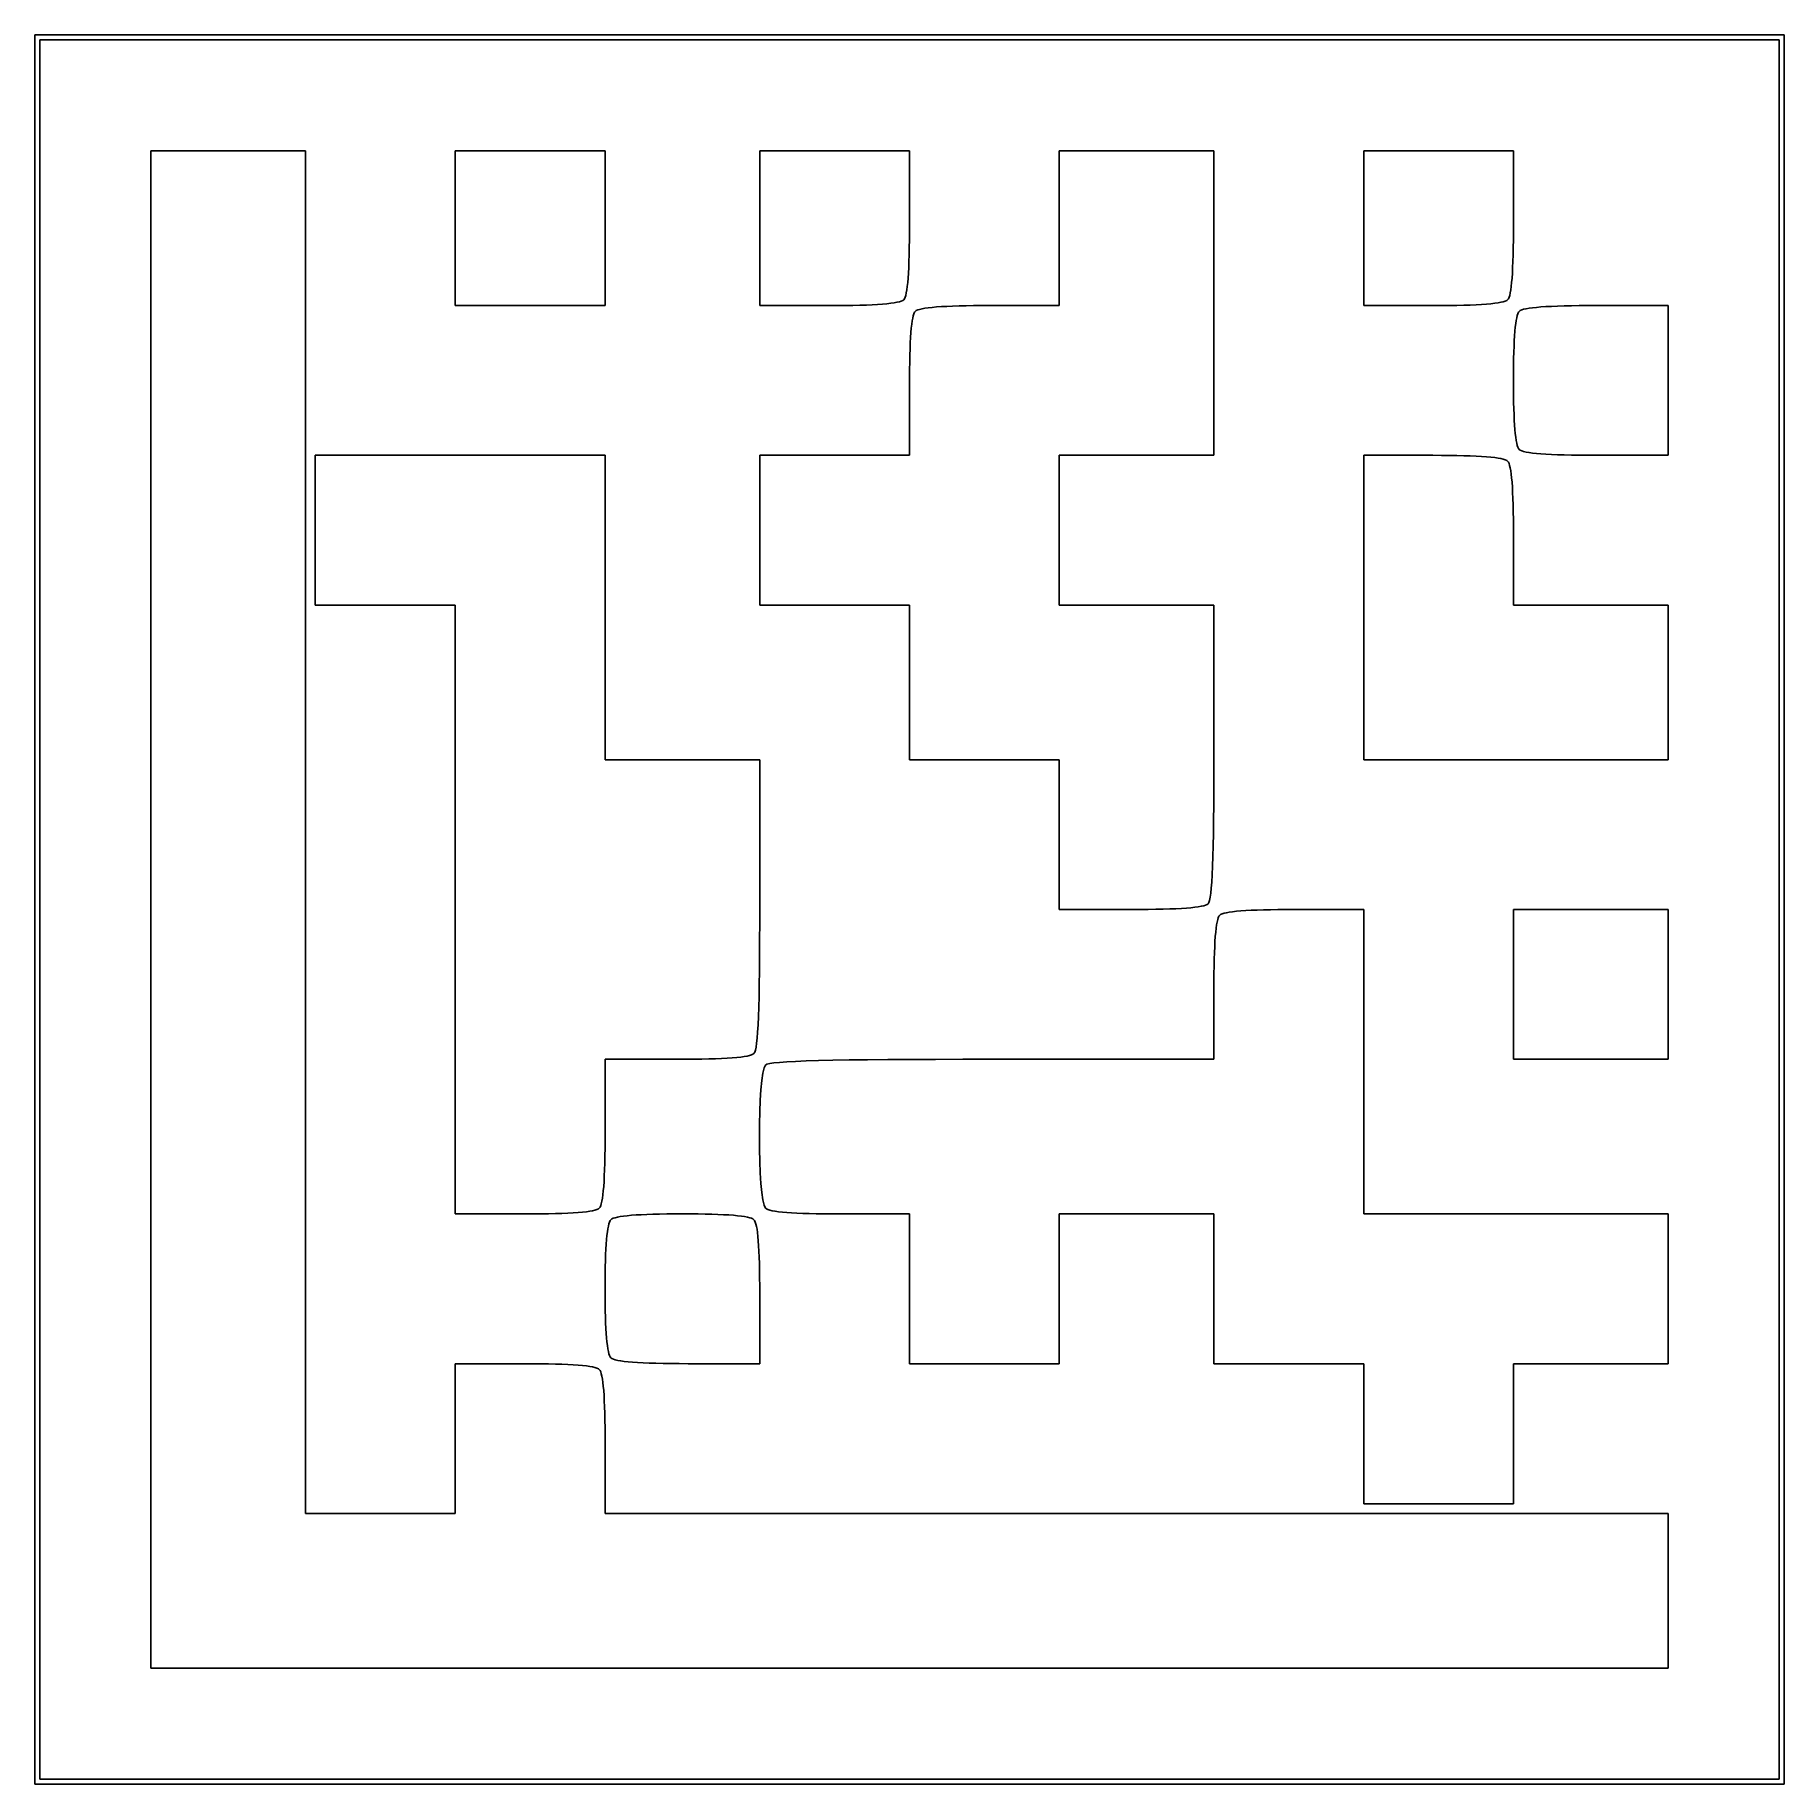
# Model space of a CAD drawing. Extents: x 0 to 128, y 0 to 128.
import ezdxf

# ---------------------------------------------------------------- set-up
doc = ezdxf.new("R2010")
doc.units = 0
doc.layers.get('0').update_dxf_attribs({"linetype": 'CONTINUOUS'})

msp = doc.modelspace()

# ---------------------------------------------------------------- linework, layer by layer
at = {"color": 7}
for p, q in [((0, 63.852777), (0, 127.705555)), ((0, 127.705555), (63.852777, 127.705555)), ((63.852777, 127.705555), (127.705555, 127.705555)), ((127.705555, 127.705555), (127.705555, 63.852777)), ((63.852777, 127.352777), (0.352777, 127.352777)), ((0.352777, 127.352777), (0.352777, 63.852777)), ((127.352777, 127.352777), (63.852777, 127.352777)), ((127.352777, 63.852777), (127.352777, 127.352777)), ((8.466666, 63.852777), (8.466666, 119.238889)), ((8.466666, 119.238889), (14.111111, 119.238889)), ((14.111111, 119.238889), (19.755555, 119.238889)), ((19.755555, 119.238889), (19.755555, 69.497222)), ((30.691666, 113.594445), (30.691666, 119.238889)), ((30.691666, 119.238889), (36.159723, 119.238889)), ((36.159723, 119.238889), (41.627777, 119.238889)), ((41.627777, 119.238889), (41.627777, 113.594445)), ((52.916666, 113.594445), (52.916666, 119.238889)), ((52.916666, 119.238889), (58.384723, 119.238889)), ((58.384723, 119.238889), (63.852777, 119.238889)), ((63.852777, 119.238889), (63.852777, 114.017777)), ((74.788889, 113.594445), (74.788889, 119.238889)), ((74.788889, 119.238889), (80.433334, 119.238889)), ((80.433334, 119.238889), (86.077777, 119.238889)), ((86.077777, 119.238889), (86.077777, 108.126389)), ((97.013889, 113.594445), (97.013889, 119.238889)), ((97.013889, 119.238889), (102.481945, 119.238889)), ((102.481945, 119.238889), (107.95, 119.238889)), ((107.95, 119.238889), (107.95, 114.017777)), ((30.691666, 107.95), (30.691666, 113.594445)), ((30.691666, 113.594445), (30.691666, 113.594445)), ((41.627777, 113.594445), (41.627777, 107.95)), ((52.916666, 107.95), (52.916666, 113.594445)), ((52.916666, 113.594445), (52.916666, 113.594445)), ((74.788889, 107.95), (74.788889, 113.594445)), ((97.013889, 107.95), (97.013889, 113.594445)), ((97.013889, 113.594445), (97.013889, 113.594445)), ((36.159723, 107.95), (30.691666, 107.95)), ((41.627777, 107.95), (36.159723, 107.95)), ((57.961389, 107.95), (52.916666, 107.95)), ((69.744166, 107.95), (74.788889, 107.95)), ((86.077777, 108.126389), (86.077777, 97.013889)), ((102.058611, 107.95), (97.013889, 107.95)), ((114.017777, 107.95), (119.238889, 107.95)), ((119.238889, 107.95), (119.238889, 102.481945)), ((119.238889, 102.481945), (119.238889, 97.013889)), ((63.852777, 97.013889), (63.852777, 102.058611)), ((108.373334, 97.437222), (108.373334, 97.437222)), ((20.461111, 91.545834), (20.461111, 97.013889)), ((20.461111, 97.013889), (31.044445, 97.013889)), ((31.044445, 97.013889), (41.627777, 97.013889)), ((41.627777, 97.013889), (41.627777, 85.901389)), ((52.916666, 91.545834), (52.916666, 97.013889)), ((52.916666, 97.013889), (58.384723, 97.013889)), ((58.384723, 97.013889), (63.852777, 97.013889)), ((80.433334, 97.013889), (74.788889, 97.013889)), ((74.788889, 97.013889), (74.788889, 91.545834)), ((86.077777, 97.013889), (80.433334, 97.013889)), ((97.013889, 85.901389), (97.013889, 97.013889)), ((97.013889, 97.013889), (102.058611, 97.013889)), ((119.238889, 97.013889), (114.017777, 97.013889)), ((20.461111, 86.077777), (20.461111, 91.545834)), ((52.916666, 86.077777), (52.916666, 91.545834)), ((74.788889, 91.545834), (74.788889, 86.077777)), ((107.95, 91.1225), (107.95, 86.077777)), ((25.576389, 86.077777), (20.461111, 86.077777)), ((30.691666, 86.077777), (25.576389, 86.077777)), ((30.691666, 63.852777), (30.691666, 86.077777)), ((41.627777, 85.901389), (41.627777, 74.788889)), ((58.384723, 86.077777), (52.916666, 86.077777)), ((63.852777, 86.077777), (58.384723, 86.077777)), ((63.852777, 80.433334), (63.852777, 86.077777)), ((74.788889, 86.077777), (80.433334, 86.077777)), ((80.433334, 86.077777), (86.077777, 86.077777)), ((86.077777, 86.077777), (86.077777, 75.388611)), ((97.013889, 74.788889), (97.013889, 85.901389)), ((97.013889, 85.901389), (97.013889, 85.901389)), ((107.95, 86.077777), (113.594445, 86.077777)), ((113.594445, 86.077777), (119.238889, 86.077777)), ((119.238889, 86.077777), (119.238889, 80.433334)), ((63.852777, 74.788889), (63.852777, 80.433334)), ((119.238889, 80.433334), (119.238889, 74.788889)), ((41.627777, 74.788889), (47.272223, 74.788889)), ((47.272223, 74.788889), (52.916666, 74.788889)), ((52.916666, 74.788889), (52.916666, 64.276111)), ((69.320834, 74.788889), (63.852777, 74.788889)), ((74.788889, 74.788889), (69.320834, 74.788889)), ((74.788889, 69.320834), (74.788889, 74.788889)), ((108.126389, 74.788889), (97.013889, 74.788889)), ((119.238889, 74.788889), (108.126389, 74.788889)), ((19.755555, 69.497222), (19.755555, 19.755555)), ((74.788889, 63.852777), (74.788889, 69.320834)), ((74.788889, 69.320834), (74.788889, 69.320834)), ((0, 0), (0, 63.852777)), ((0, 63.852777), (0, 63.852777)), ((0.352777, 63.852777), (0.352777, 0.352777)), ((8.466666, 8.466666), (8.466666, 63.852777)), ((8.466666, 63.852777), (8.466666, 63.852777)), ((30.691666, 41.627777), (30.691666, 63.852777)), ((30.691666, 63.852777), (30.691666, 63.852777)), ((80.01, 63.852777), (74.788889, 63.852777)), ((91.969166, 63.852777), (97.013889, 63.852777)), ((97.013889, 63.852777), (97.013889, 52.740277)), ((107.95, 58.384722), (107.95, 63.852777)), ((107.95, 63.852777), (113.594445, 63.852777)), ((113.594445, 63.852777), (119.238889, 63.852777)), ((119.238889, 63.852777), (119.238889, 58.384722)), ((127.352777, 0.352777), (127.352777, 63.852777)), ((127.352777, 63.852777), (127.352777, 63.852777)), ((127.705555, 63.852777), (127.705555, 0)), ((86.077777, 52.916666), (86.077777, 57.961389)), ((107.95, 52.916666), (107.95, 58.384722)), ((107.95, 58.384722), (107.95, 58.384722)), ((119.238889, 58.384722), (119.238889, 52.916666)), ((46.848889, 52.916666), (41.627777, 52.916666)), ((41.627777, 52.916666), (41.627777, 47.695555)), ((69.920555, 52.916666), (86.077777, 52.916666)), ((97.013889, 52.740277), (97.013889, 41.627777)), ((113.594445, 52.916666), (107.95, 52.916666)), ((119.238889, 52.916666), (113.594445, 52.916666)), ((35.736389, 41.627777), (30.691666, 41.627777)), ((63.852777, 41.627777), (58.808055, 41.627777)), ((63.852777, 36.159722), (63.852777, 41.627777)), ((80.433334, 41.627777), (74.788889, 41.627777)), ((74.788889, 41.627777), (74.788889, 36.159722)), ((86.077777, 41.627777), (80.433334, 41.627777)), ((86.077777, 36.159722), (86.077777, 41.627777)), ((97.013889, 41.627777), (108.126389, 41.627777)), ((108.126389, 41.627777), (119.238889, 41.627777)), ((119.238889, 41.627777), (119.238889, 36.159722)), ((63.852777, 30.691666), (63.852777, 36.159722)), ((74.788889, 36.159722), (74.788889, 30.691666)), ((86.077777, 30.691666), (86.077777, 36.159722)), ((119.238889, 36.159722), (119.238889, 30.691666)), ((52.916666, 35.736389), (52.916666, 30.691666)), ((30.691666, 25.223611), (30.691666, 30.691666)), ((30.691666, 30.691666), (35.736389, 30.691666)), ((42.051111, 31.115), (42.051111, 31.115)), ((52.916666, 30.691666), (47.695555, 30.691666)), ((69.320834, 30.691666), (63.852777, 30.691666)), ((74.788889, 30.691666), (69.320834, 30.691666)), ((91.545834, 30.691666), (86.077777, 30.691666)), ((97.013889, 30.691666), (91.545834, 30.691666)), ((97.013889, 25.576389), (97.013889, 30.691666)), ((113.594445, 30.691666), (107.95, 30.691666)), ((107.95, 30.691666), (107.95, 25.576389)), ((119.238889, 30.691666), (113.594445, 30.691666)), ((97.013889, 20.461111), (97.013889, 25.576389)), ((97.013889, 25.576389), (97.013889, 25.576389)), ((107.95, 25.576389), (107.95, 20.461111)), ((30.691666, 19.755555), (30.691666, 25.223611)), ((41.627777, 24.800277), (41.627777, 19.755555)), ((102.481945, 20.461111), (97.013889, 20.461111)), ((107.95, 20.461111), (102.481945, 20.461111)), ((19.755555, 19.755555), (25.223611, 19.755555)), ((25.223611, 19.755555), (30.691666, 19.755555)), ((41.627777, 19.755555), (80.433334, 19.755555)), ((80.433334, 19.755555), (119.238889, 19.755555)), ((119.238889, 19.755555), (119.238889, 14.111111)), ((119.238889, 14.111111), (119.238889, 8.466666)), ((63.852777, 8.466666), (8.466666, 8.466666)), ((119.238889, 8.466666), (63.852777, 8.466666)), ((63.852777, 0), (0, 0)), ((0.352777, 0.352777), (63.852777, 0.352777)), ((63.852777, 0.352777), (127.352777, 0.352777)), ((127.705555, 0), (63.852777, 0))]:
    msp.add_line(p, q, dxfattribs=at)
for points in [[(63.852777, 114.017777), (63.852777, 110.427284), (63.720567, 108.664454), (63.429445, 108.373334)], [(107.95, 114.017777), (107.95, 110.427284), (107.81779, 108.664454), (107.526666, 108.373334)], [(63.429445, 108.373334), (63.139655, 108.083546), (61.414691, 107.95), (57.961389, 107.95)], [(63.852777, 102.058611), (63.852777, 105.511914), (63.986321, 107.236879), (64.276111, 107.526666)], [(64.276111, 107.526666), (64.5659, 107.816454), (66.290864, 107.95), (69.744166, 107.95)], [(107.526666, 108.373334), (107.236878, 108.083546), (105.511914, 107.95), (102.058611, 107.95)], [(107.95, 102.481945), (107.95, 105.605987), (108.08716, 107.240495), (108.373334, 107.526666)], [(108.373334, 107.526666), (108.664456, 107.817788), (110.427284, 107.95), (114.017777, 107.95)], [(108.373334, 97.437222), (108.08716, 97.723394), (107.95, 99.357901), (107.95, 102.481945)], [(114.017777, 97.013889), (110.427284, 97.013889), (108.664456, 97.146101), (108.373334, 97.437222)], [(102.058611, 97.013889), (105.511914, 97.013889), (107.236878, 96.880342), (107.526666, 96.590555)], [(107.526666, 96.590555), (107.816456, 96.300767), (107.95, 94.575802), (107.95, 91.1225)], [(86.077777, 75.388611), (86.077777, 67.545186), (85.965076, 64.586743), (85.654445, 64.276111)], [(52.916666, 64.276111), (52.916666, 56.569877), (52.803651, 53.650317), (52.493334, 53.34)], [(85.654445, 64.276111), (85.363321, 63.984989), (83.600495, 63.852777), (80.01, 63.852777)], [(86.077777, 57.961389), (86.077777, 61.414691), (86.211321, 63.139655), (86.501111, 63.429445)], [(86.501111, 63.429445), (86.7909, 63.719234), (88.515864, 63.852777), (91.969166, 63.852777)], [(52.493334, 53.34), (52.20221, 53.048878), (50.439384, 52.916666), (46.848889, 52.916666)], [(53.34, 42.051111), (52.751129, 42.639982), (52.751129, 51.904462), (53.34, 52.493334)], [(53.34, 52.493334), (53.656935, 52.810269), (57.824198, 52.916666), (69.920555, 52.916666)], [(41.627777, 47.695555), (41.627777, 44.105061), (41.495567, 42.342234), (41.204445, 42.051111)], [(41.204445, 42.051111), (40.914655, 41.761321), (39.189691, 41.627777), (35.736389, 41.627777)], [(41.627777, 36.159722), (41.627777, 39.283767), (41.764937, 40.918271), (42.051111, 41.204445)], [(42.051111, 41.204445), (42.338869, 41.492201), (44.010989, 41.627777), (47.272223, 41.627777)], [(47.272223, 41.627777), (50.533455, 41.627777), (52.205576, 41.492201), (52.493334, 41.204445)], [(52.493334, 41.204445), (52.783122, 40.914655), (52.916666, 39.189691), (52.916666, 35.736389)], [(58.808055, 41.627777), (55.354753, 41.627777), (53.629789, 41.761321), (53.34, 42.051111)], [(42.051111, 31.115), (41.764937, 31.401174), (41.627777, 33.035677), (41.627777, 36.159722)], [(35.736389, 30.691666), (39.189691, 30.691666), (40.914655, 30.558122), (41.204445, 30.268334)], [(47.695555, 30.691666), (44.105061, 30.691666), (42.342234, 30.823878), (42.051111, 31.115)], [(41.204445, 30.268334), (41.494234, 29.978544), (41.627777, 28.253581), (41.627777, 24.800277)]]:
    msp.add_open_spline(points, degree=3, dxfattribs=at)

doc.saveas('drawing.dxf')
